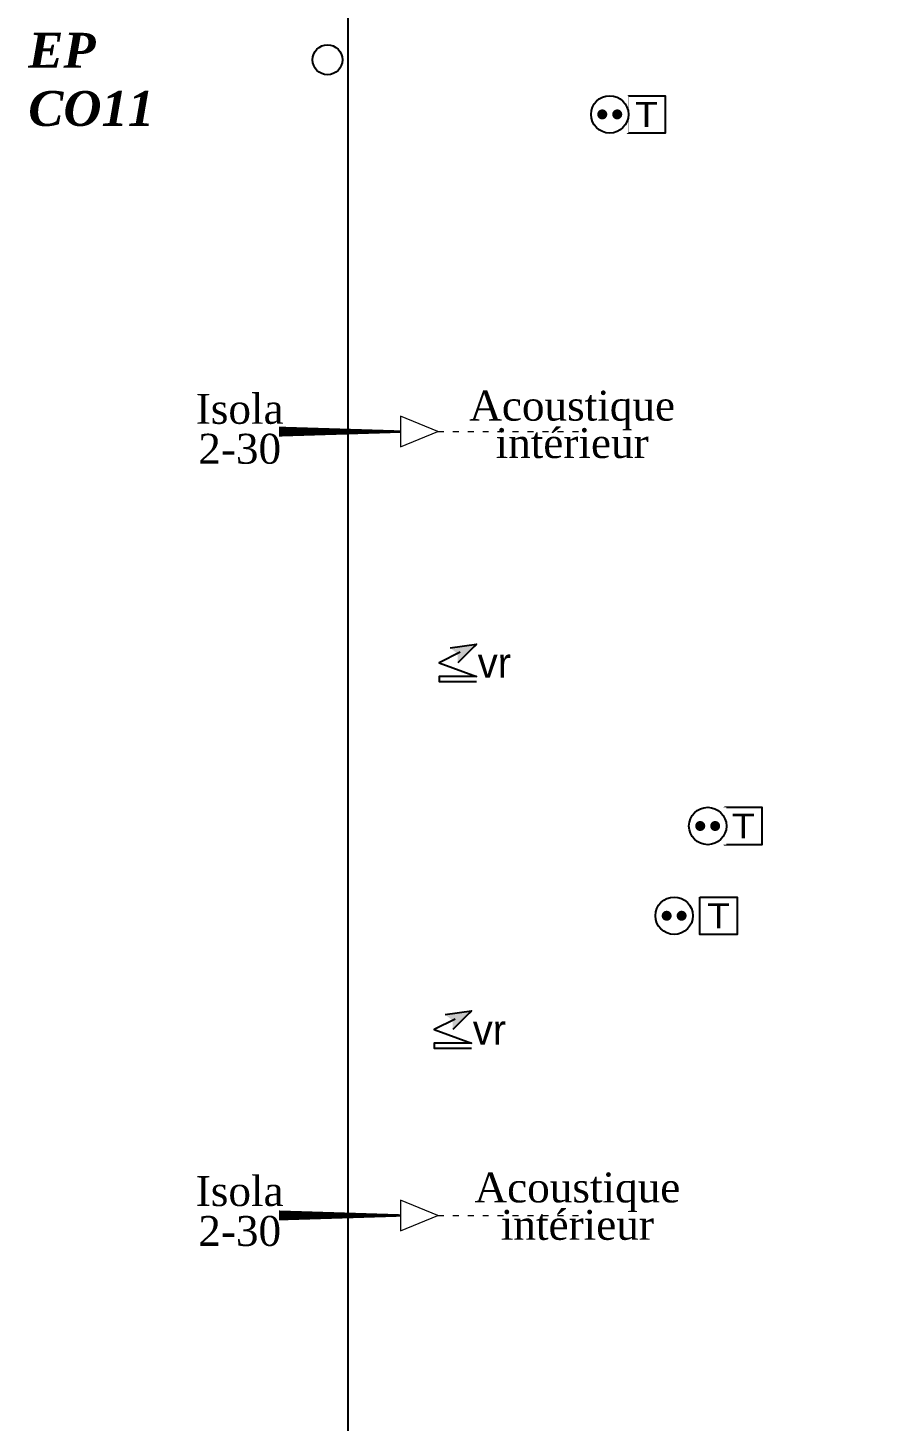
# Model space of a CAD drawing. Header units: millimetres. Extents: x 459337 to 526921, y -375392 to -289779.
# Drawn here: x 459337 to 462715, y -331019 to -325431 of the extents above; entities that cross this region are included whole.
import ezdxf

# ---------------------------------------------------------------- set-up
doc = ezdxf.new("R2010")
doc.units = ezdxf.units.MM
doc.set_wipeout_variables(frame=1)
doc.linetypes.add('ACAD_ISO03W100', pattern=[30, 12, -18])
for name, color, linetype in [('prlm-EAU-EPEXT', 145, 'Continuous'), ('prlm-ELEC-CFA', 181, 'Continuous'), ('prlm-ELEC-CFO', 201, 'Continuous'), ('prlm-VMC', 93, 'Continuous')]:
    doc.layers.add(name, color=color, linetype=linetype)
doc.layers.add('prlm-ZEROPLOT', color=254, linetype='Continuous', plot=False)
doc.styles.add('prlm-eau-ep', font='timesbi.ttf', dxfattribs={"height": 18})
doc.styles.add('prlm-elec-cfo', font='comic.ttf', dxfattribs={"height": 12})
doc.styles.add('prlm-vmc', font='pala.ttf', dxfattribs={"height": 14})
doc.styles.get("Standard").update_dxf_attribs({"font": 'arial.ttf'})

# ---------------------------------------------------------------- blocks, each defined once
blk = doc.blocks.new('xi.EA')
at = {"layer": 'prlm-VMC', "color": 0, "linetype": 'ByBlock', "lineweight": 5, "flags": 128}
blk.add_lwpolyline([(-6.17, -15), (6.17, -15), (0, 0)], close=True, dxfattribs=at)
at = {"layer": 'prlm-VMC', "color": 0, "linetype": 'ByBlock', "lineweight": -2, "flags": 128}
blk.add_lwpolyline([(0, -15, 1, 4, 0), (0, -63.63, 1, 1, 0)], format="xyseb", dxfattribs=at)
at = {"layer": 'prlm-VMC', "color": 0, "linetype": 'ByBlock', "lineweight": 5}
blk.add_solid([(0, 0), (6.17, -15), (-6.17, -15), (0, 0)], dxfattribs=at)
at = {"layer": 'prlm-ZEROPLOT', "color": 250, "linetype": 'ACAD_ISO03W100', "lineweight": 0, "ltscale": 0.2}
blk.add_lwpolyline([(0, 0), (0, 60)], dxfattribs=at)
blk = doc.blocks.new('xi.TEL')
at = {"layer": 'prlm-ELEC-CFA', "color": 0, "linetype": 'ByBlock', "lineweight": -2, "flags": 128}
blk.add_lwpolyline([(-7.5, 7.5), (7.5, 7.5), (7.5, -7.5), (-7.5, -7.5)], close=True, dxfattribs=at)
at = {"layer": 'prlm-ELEC-CFA', "color": 0, "linetype": 'ByBlock', "insert": (0, 0), "char_height": 10, "width": 11.36, "attachment_point": 5}
blk.add_mtext('{\\fVerdana|b0|i0|c0|p34;T}', dxfattribs=at)
blk = doc.blocks.new('xi.PC')
at = {"color": 0, "lineweight": 5}
blk.add_wipeout([(-7.5, -7.5), (7.5, -7.5), (7.5, 7.5), (-7.5, 7.5)], dxfattribs=at).dxf.layer = 'prlm-ELEC-CFO'
at = {"layer": 'prlm-ELEC-CFO', "color": 0, "linetype": 'ByBlock', "lineweight": 5, "const_width": 2}
for points in [[(-4, 0, 1), (-2, 0, 1)], [(2, 0, 1), (4, 0, 1)]]:
    blk.add_lwpolyline(points, format="xyb", close=True, dxfattribs=at)
at = {"layer": 'prlm-ELEC-CFO', "color": 0, "linetype": 'ByBlock', "lineweight": -2}
blk.add_circle((0, 0), 7.5, dxfattribs=at)
blk = doc.blocks.new('xi.VR')
at = {"layer": 'prlm-ELEC-CFO', "lineweight": 5}
blk.add_hatch(color=0, dxfattribs=at).paths.add_polyline_path([(-3, 6), (-0.1, 3.7), (0, 0), (7.5, 7.5)])
at = {"layer": 'prlm-ELEC-CFO', "color": 0}
for points in [[(-3, 6), (7.5, 7.5), (0, 0)], [(0.95, 4.23), (-7.5, 0), (7.5, -5.5), (-7.5, -5.5), (-7.5, -7.5), (7.5, -7.5)]]:
    blk.add_lwpolyline(points, dxfattribs=at)
blk = doc.blocks.new('xi.epext')
at = {"layer": 'prlm-EAU-EPEXT', "color": 0, "linetype": 'ByBlock', "lineweight": -2}
blk.add_circle((0, 0), 5, dxfattribs=at)

msp = doc.modelspace()

# ---------------------------------------------------------------- block references
at = {"layer": 'prlm-EAU-EPEXT', "xscale": 11.99999999999999, "yscale": 11.99999999999999, "zscale": 11.99999999999999}
msp.add_blockref('xi.epext', (460538.863, -325559.163), dxfattribs=at)
at = {"layer": 'prlm-ELEC-CFA', "xscale": 10, "yscale": 10, "zscale": 10}
for p in [(461818.335, -325778.287), (462206.526, -328632.427), (462107.373, -328992.332)]:
    msp.add_blockref('xi.TEL', p, dxfattribs=at)

# ---------------------------------------------------------------- texts
at = {"layer": 'prlm-EAU-EPEXT', "insert": (459338.574, -325451.022), "char_height": 140, "attachment_point": 1, "style": 'prlm-eau-ep'}
msp.add_mtext_dynamic_manual_height_columns('EP CO11', width=91.58378, gutter_width=75, heights=[0], dxfattribs=at)
at = {"layer": 'prlm-VMC', "char_height": 120, "style": 'prlm-vmc', "bg_fill": 3, "box_fill_scale": 1.1, "bg_fill_color": 256, "bg_fill_transparency": 0}
for s, insert, width, attachment_point, line_spacing_factor in [('Isola\\P2-30', (460186.59, -327040.192), 173.97926, 5, 0.8), ('Acoustique intérieur', (461520.08, -326886.475), 236.73962, 2, 0.75), ('Isola\\P2-30', (460186.59, -330177.443), 173.97926, 5, 0.8), ('Acoustique intérieur', (461541.114, -330021.991), 236.73962, 2, 0.75)]:
    msp.add_mtext(s, dxfattribs=dict(at, insert=insert, width=width, attachment_point=attachment_point, line_spacing_factor=line_spacing_factor))

# ---------------------------------------------------------------- next in the draw order: linework, layer by layer
at = {"layer": 'prlm-ZEROPLOT'}
msp.add_lwpolyline([(460621.21, -321131.531), (469527.686, -321131.532), (469527.685, -324328.007), (476621.311, -324326.844), (476621.306, -365259.844), (469151.204, -365259.843), (469146.405, -363469.761), (460621.204, -363469.76)], close=True, dxfattribs=at)

# ---------------------------------------------------------------- next in the draw order: block references
at = {"layer": 'prlm-VMC', "xscale": 10, "yscale": 10, "zscale": 10}
for p, rotation in [((460981.209, -327050.573), 269.9999933325368), ((460981.207, -330194.423), 269.9998995580517)]:
    msp.add_blockref('xi.EA', p, dxfattribs=dict(at, rotation=rotation))

# ---------------------------------------------------------------- next in the draw order: block references
at = {"layer": 'prlm-ELEC-CFO', "xscale": 10, "yscale": 10, "zscale": 10}
for p in [(461670.879, -325778.287), (462063.711, -328632.416), (461929.217, -328992.332)]:
    msp.add_blockref('xi.PC', p, dxfattribs=at)

# ---------------------------------------------------------------- next in the draw order: texts
at = {"layer": 'prlm-ELEC-CFO', "lineweight": 20, "char_height": 120, "attachment_point": 5, "line_spacing_factor": 0.8, "style": 'prlm-elec-cfo', "bg_fill": 3, "box_fill_scale": 1.1, "bg_fill_color": 256, "bg_fill_transparency": 0}
for insert in [(461208.282, -327978.012), (461188.282, -329449.011)]:
    msp.add_mtext('vr', dxfattribs=dict(at, insert=insert))

# ---------------------------------------------------------------- next in the draw order: block references
at = {"layer": 'prlm-ELEC-CFO', "xscale": 10, "yscale": 10, "zscale": 10}
for p in [(461061.106, -327978.012), (461041.106, -329449.011)]:
    msp.add_blockref('xi.VR', p, dxfattribs=at)

doc.saveas('drawing.dxf')
